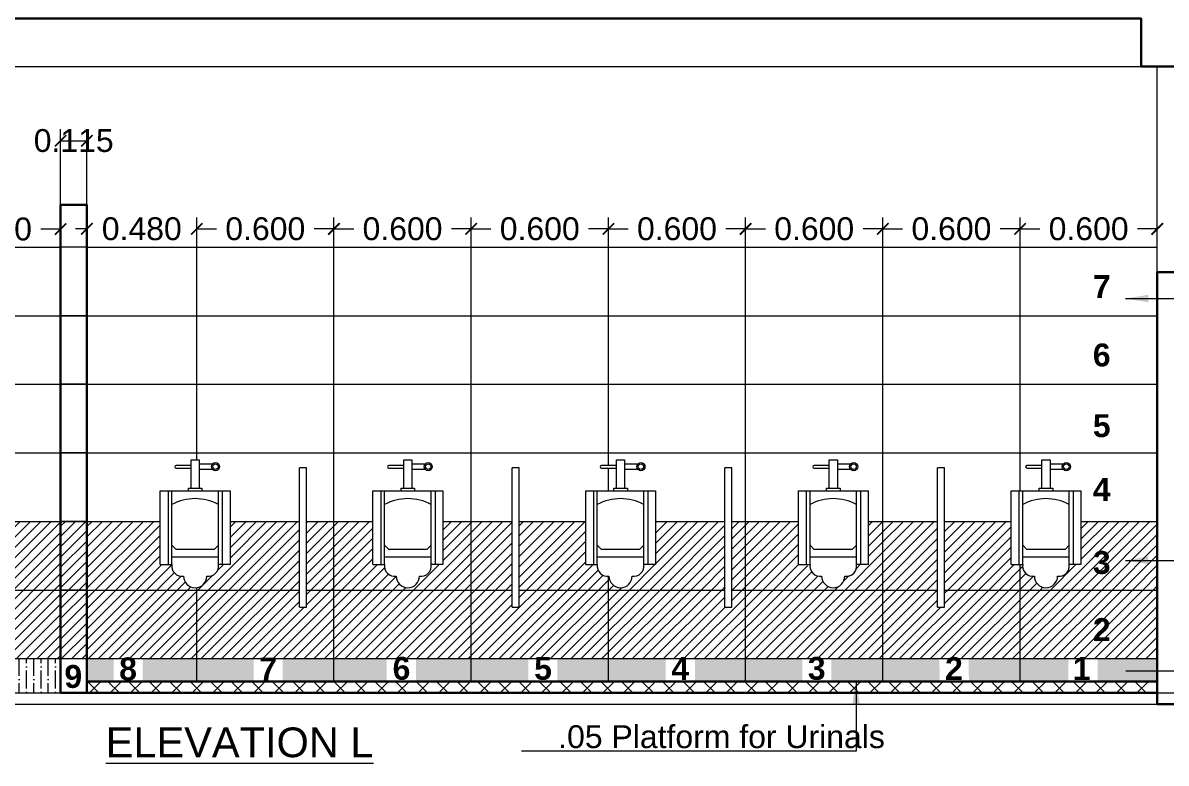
# Model space of a CAD drawing. Header units: millimetres. Extents: x 2733 to 5909, y 1038 to 2089.
# Drawn here: x 2846.129 to 2851.128, y 1041.555 to 1044.794 of the extents above; entities that cross this region are included whole.
import ezdxf

# ---------------------------------------------------------------- set-up
doc = ezdxf.new("R2010")
doc.units = ezdxf.units.MM
doc.header["$PDMODE"] = 35
doc.layers.get('0').update_dxf_attribs({"lineweight": 20})
doc.layers.get('Defpoints').update_dxf_attribs({"lineweight": 15})
for name, color, linetype, lineweight in [('beam', 43, 'Continuous', 20), ('CUBICAL TOILET', 5, 'Continuous', 15), ('DIM', 6, 'Continuous', 18), ('dim.1', 6, 'Continuous', 18), ('Fixture', 44, 'Continuous', 13), ('FLOOR FINISH', 10, 'Continuous', 15), ('Hatch', 43, 'Continuous', 13), ('rcc', 5, 'Continuous', 30), ('TEXT', 7, 'Continuous', 15), ('TILE HATCH-2', 123, 'Continuous', 9), ('Tiles', 91, 'Continuous', 9), ('Tiles-Text', 230, 'Continuous', 18), ('Wall', 7, 'Continuous', 30)]:
    doc.layers.add(name, color=color, linetype=linetype, lineweight=lineweight)
doc.styles.add('ATTR', font='romans.shx', dxfattribs={"width": 0.8, "height": 0.7})
doc.styles.add('dim-stylus bt', font='arial.ttf')
doc.styles.add('L120', font='arial.ttf', dxfattribs={"height": 0.6})
doc.styles.add('Tabrej', font='arial.ttf')
doc.dimstyles.new('DIMEN', dxfattribs={"dimtxt": 0.3, "dimasz": 0.25, "dimexe": 0.18, "dimexo": 0.0625, "dimgap": 0.09, "dimtad": 0, "dimdec": 3, "dimzin": 0, "dimdsep": 46, "dimtxsty": 'Tabrej', "dimcen": 0, "dimclrd": 256, "dimclre": 256, "dimclrt": 7, "dimadec": 0, "dimazin": 0, "dimtfac": 1, "dimtdec": 3, "dimtofl": 0, "dimtmove": 0, "dimatfit": 1, "dimfxl": 0, "dimtolj": 1, "dimtzin": 0, "dimlwd": -1, "dimlwe": -1, "dimarcsym": 0})
doc.dimstyles.new('Tabrej', dxfattribs={"dimtxt": 4, "dimasz": 0.45, "dimexe": 0.18, "dimexo": 0.0625, "dimgap": 0.09, "dimtad": 0, "dimdec": 3, "dimzin": 0, "dimdsep": 46, "dimtxsty": 'Tabrej', "dimcen": 0, "dimclrd": 256, "dimclre": 256, "dimclrt": 7, "dimaunit": 1, "dimadec": 3, "dimazin": 0, "dimtfac": 1, "dimtdec": 3, "dimtofl": 0, "dimtmove": 0, "dimatfit": 3, "dimfxl": 0, "dimtolj": 1, "dimtzin": 0, "dimlwd": -1, "dimlwe": -1, "dimarcsym": 0})
pattern_1 = [(90, (120.439148, -9.75), (-0.03175, 0.0555625), [0.079375, -0.015875, 0, -0.015875])]

# ---------------------------------------------------------------- blocks, each defined once
blk = doc.blocks.new('_ArchTick')
at = {"color": 0, "const_width": 0.15}
blk.add_lwpolyline([(-0.5, -0.5), (0.5, 0.5)], dxfattribs=at)
blk = doc.blocks.new('*D437')
at = {"layer": 'Defpoints', "color": 0, "lineweight": 15, "transparency": 16777216}
for p in [(2846.2938, 1043.8914), (2845.6938, 1043.8175), (2846.2938, 1043.8125)]:
    blk.add_point(p, dxfattribs=at)
at = {"layer": 'DIM', "transparency": 16777216}
for p, q in [((2845.6938, 1043.819), (2845.6938, 1043.9414)), ((2846.2938, 1043.814), (2846.2938, 1043.9414)), ((2845.6938, 1043.8914), (2845.7802, 1043.8914)), ((2846.2938, 1043.8914), (2846.2074, 1043.8914))]:
    blk.add_line(p, q, dxfattribs=at)
at = {"layer": 'DIM', "transparency": 16777216, "xscale": 0.05, "yscale": 0.05, "zscale": 0.05, "rotation": 180}
blk.add_blockref('_ArchTick', (2845.6938, 1043.8914), dxfattribs=at)
at = {"layer": 'DIM', "transparency": 16777216, "xscale": 0.05, "yscale": 0.05, "zscale": 0.05}
blk.add_blockref('_ArchTick', (2846.2938, 1043.8914), dxfattribs=at)
at = {"layer": 'DIM', "color": 7, "transparency": 16777216, "insert": (2845.9938, 1043.8914), "char_height": 0.1, "attachment_point": 5, "style": 'Tabrej'}
blk.add_mtext('\\A1;0.600', dxfattribs=at)
blk = doc.blocks.new('*D438')
at = {"layer": 'Defpoints', "color": 0, "lineweight": 15, "transparency": 16777216}
for p in [(2847.489, 1043.8924), (2846.889, 1043.8185), (2847.489, 1043.8135)]:
    blk.add_point(p, dxfattribs=at)
at = {"layer": 'DIM', "transparency": 16777216}
for p, q in [((2846.889, 1043.82), (2846.889, 1043.9424)), ((2847.489, 1043.815), (2847.489, 1043.9424)), ((2846.889, 1043.8924), (2846.9754, 1043.8924)), ((2847.489, 1043.8924), (2847.4025, 1043.8924))]:
    blk.add_line(p, q, dxfattribs=at)
at = {"layer": 'DIM', "transparency": 16777216, "xscale": 0.05, "yscale": 0.05, "zscale": 0.05, "rotation": 180}
blk.add_blockref('_ArchTick', (2846.889, 1043.8924), dxfattribs=at)
at = {"layer": 'DIM', "transparency": 16777216, "xscale": 0.05, "yscale": 0.05, "zscale": 0.05}
blk.add_blockref('_ArchTick', (2847.489, 1043.8924), dxfattribs=at)
at = {"layer": 'DIM', "color": 7, "transparency": 16777216, "insert": (2847.189, 1043.8924), "char_height": 0.1, "attachment_point": 5, "style": 'Tabrej'}
blk.add_mtext('\\A1;0.600', dxfattribs=at)
blk = doc.blocks.new('*D440')
at = {"layer": 'Defpoints', "color": 0, "lineweight": 15, "transparency": 16777216}
for p in [(2846.889, 1043.8924), (2846.4088, 1043.8125), (2846.889, 1043.8135)]:
    blk.add_point(p, dxfattribs=at)
at = {"layer": 'DIM', "transparency": 16777216}
for p, q in [((2846.4088, 1043.814), (2846.4088, 1043.9424)), ((2846.889, 1043.815), (2846.889, 1043.9424)), ((2846.4088, 1043.8924), (2846.3588, 1043.8924)), ((2846.889, 1043.8924), (2846.939, 1043.8924))]:
    blk.add_line(p, q, dxfattribs=at)
at = {"layer": 'DIM', "transparency": 16777216, "xscale": 0.05, "yscale": 0.05, "zscale": 0.05}
blk.add_blockref('_ArchTick', (2846.4088, 1043.8924), dxfattribs=at)
at = {"layer": 'DIM', "transparency": 16777216, "xscale": 0.05, "yscale": 0.05, "zscale": 0.05, "rotation": 180}
blk.add_blockref('_ArchTick', (2846.889, 1043.8924), dxfattribs=at)
at = {"layer": 'DIM', "color": 7, "transparency": 16777216, "insert": (2846.6489, 1043.8924), "char_height": 0.1, "attachment_point": 5, "style": 'Tabrej'}
blk.add_mtext('\\A1;0.480', dxfattribs=at)
blk = doc.blocks.new('*D434')
at = {"layer": 'Defpoints', "color": 0, "lineweight": 15, "transparency": 16777216}
for p in [(2848.689, 1043.8924), (2848.089, 1043.8185), (2848.689, 1043.8135)]:
    blk.add_point(p, dxfattribs=at)
at = {"layer": 'DIM', "transparency": 16777216}
for p, q in [((2848.089, 1043.82), (2848.089, 1043.9424)), ((2848.689, 1043.815), (2848.689, 1043.9424)), ((2848.089, 1043.8924), (2848.1754, 1043.8924)), ((2848.689, 1043.8924), (2848.6025, 1043.8924))]:
    blk.add_line(p, q, dxfattribs=at)
at = {"layer": 'DIM', "transparency": 16777216, "xscale": 0.05, "yscale": 0.05, "zscale": 0.05, "rotation": 180}
blk.add_blockref('_ArchTick', (2848.089, 1043.8924), dxfattribs=at)
at = {"layer": 'DIM', "transparency": 16777216, "xscale": 0.05, "yscale": 0.05, "zscale": 0.05}
blk.add_blockref('_ArchTick', (2848.689, 1043.8924), dxfattribs=at)
at = {"layer": 'DIM', "color": 7, "transparency": 16777216, "insert": (2848.389, 1043.8924), "char_height": 0.1, "attachment_point": 5, "style": 'Tabrej'}
blk.add_mtext('\\A1;0.600', dxfattribs=at)
blk = doc.blocks.new('*D435')
at = {"layer": 'Defpoints', "color": 0, "lineweight": 15, "transparency": 16777216}
for p in [(2848.089, 1043.8924), (2847.489, 1043.8185), (2848.089, 1043.8135)]:
    blk.add_point(p, dxfattribs=at)
at = {"layer": 'DIM', "transparency": 16777216}
for p, q in [((2847.489, 1043.82), (2847.489, 1043.9424)), ((2848.089, 1043.815), (2848.089, 1043.9424)), ((2847.489, 1043.8924), (2847.5754, 1043.8924)), ((2848.089, 1043.8924), (2848.0025, 1043.8924))]:
    blk.add_line(p, q, dxfattribs=at)
at = {"layer": 'DIM', "transparency": 16777216, "xscale": 0.05, "yscale": 0.05, "zscale": 0.05, "rotation": 180}
blk.add_blockref('_ArchTick', (2847.489, 1043.8924), dxfattribs=at)
at = {"layer": 'DIM', "transparency": 16777216, "xscale": 0.05, "yscale": 0.05, "zscale": 0.05}
blk.add_blockref('_ArchTick', (2848.089, 1043.8924), dxfattribs=at)
at = {"layer": 'DIM', "color": 7, "transparency": 16777216, "insert": (2847.789, 1043.8924), "char_height": 0.1, "attachment_point": 5, "style": 'Tabrej'}
blk.add_mtext('\\A1;0.600', dxfattribs=at)
blk = doc.blocks.new('*D441')
at = {"layer": 'Defpoints', "color": 0, "lineweight": 15, "transparency": 16777216}
for p in [(2849.889, 1043.8924), (2849.289, 1043.8185), (2849.889, 1043.8135)]:
    blk.add_point(p, dxfattribs=at)
at = {"layer": 'DIM', "transparency": 16777216}
for p, q in [((2849.289, 1043.82), (2849.289, 1043.9424)), ((2849.889, 1043.815), (2849.889, 1043.9424)), ((2849.289, 1043.8924), (2849.3754, 1043.8924)), ((2849.889, 1043.8924), (2849.8025, 1043.8924))]:
    blk.add_line(p, q, dxfattribs=at)
at = {"layer": 'DIM', "transparency": 16777216, "xscale": 0.05, "yscale": 0.05, "zscale": 0.05, "rotation": 180}
blk.add_blockref('_ArchTick', (2849.289, 1043.8924), dxfattribs=at)
at = {"layer": 'DIM', "transparency": 16777216, "xscale": 0.05, "yscale": 0.05, "zscale": 0.05}
blk.add_blockref('_ArchTick', (2849.889, 1043.8924), dxfattribs=at)
at = {"layer": 'DIM', "color": 7, "transparency": 16777216, "insert": (2849.589, 1043.8924), "char_height": 0.1, "attachment_point": 5, "style": 'Tabrej'}
blk.add_mtext('\\A1;0.600', dxfattribs=at)
blk = doc.blocks.new('*D442')
at = {"layer": 'Defpoints', "color": 0, "lineweight": 15, "transparency": 16777216}
for p in [(2849.289, 1043.8924), (2848.689, 1043.8185), (2849.289, 1043.8135)]:
    blk.add_point(p, dxfattribs=at)
at = {"layer": 'DIM', "transparency": 16777216}
for p, q in [((2848.689, 1043.82), (2848.689, 1043.9424)), ((2849.289, 1043.815), (2849.289, 1043.9424)), ((2848.689, 1043.8924), (2848.7754, 1043.8924)), ((2849.289, 1043.8924), (2849.2025, 1043.8924))]:
    blk.add_line(p, q, dxfattribs=at)
at = {"layer": 'DIM', "transparency": 16777216, "xscale": 0.05, "yscale": 0.05, "zscale": 0.05, "rotation": 180}
blk.add_blockref('_ArchTick', (2848.689, 1043.8924), dxfattribs=at)
at = {"layer": 'DIM', "transparency": 16777216, "xscale": 0.05, "yscale": 0.05, "zscale": 0.05}
blk.add_blockref('_ArchTick', (2849.289, 1043.8924), dxfattribs=at)
at = {"layer": 'DIM', "color": 7, "transparency": 16777216, "insert": (2848.989, 1043.8924), "char_height": 0.1, "attachment_point": 5, "style": 'Tabrej'}
blk.add_mtext('\\A1;0.600', dxfattribs=at)
blk = doc.blocks.new('*D443')
at = {"layer": 'Defpoints', "color": 0, "lineweight": 15, "transparency": 16777216}
for p in [(2851.089, 1043.8924), (2850.489, 1043.8185), (2851.089, 1043.8135)]:
    blk.add_point(p, dxfattribs=at)
at = {"layer": 'DIM', "transparency": 16777216}
for p, q in [((2850.489, 1043.82), (2850.489, 1043.9424)), ((2851.089, 1043.815), (2851.089, 1043.9424)), ((2850.489, 1043.8924), (2850.5754, 1043.8924)), ((2851.089, 1043.8924), (2851.0025, 1043.8924))]:
    blk.add_line(p, q, dxfattribs=at)
at = {"layer": 'DIM', "transparency": 16777216, "xscale": 0.05, "yscale": 0.05, "zscale": 0.05, "rotation": 180}
blk.add_blockref('_ArchTick', (2850.489, 1043.8924), dxfattribs=at)
at = {"layer": 'DIM', "transparency": 16777216, "xscale": 0.05, "yscale": 0.05, "zscale": 0.05}
blk.add_blockref('_ArchTick', (2851.089, 1043.8924), dxfattribs=at)
at = {"layer": 'DIM', "color": 7, "transparency": 16777216, "insert": (2850.789, 1043.8924), "char_height": 0.1, "attachment_point": 5, "style": 'Tabrej'}
blk.add_mtext('\\A1;0.600', dxfattribs=at)
blk = doc.blocks.new('*D444')
at = {"layer": 'Defpoints', "color": 0, "lineweight": 15, "transparency": 16777216}
for p in [(2850.489, 1043.8924), (2849.889, 1043.8185), (2850.489, 1043.8135)]:
    blk.add_point(p, dxfattribs=at)
at = {"layer": 'DIM', "transparency": 16777216}
for p, q in [((2849.889, 1043.82), (2849.889, 1043.9424)), ((2850.489, 1043.815), (2850.489, 1043.9424)), ((2849.889, 1043.8924), (2849.9754, 1043.8924)), ((2850.489, 1043.8924), (2850.4025, 1043.8924))]:
    blk.add_line(p, q, dxfattribs=at)
at = {"layer": 'DIM', "transparency": 16777216, "xscale": 0.05, "yscale": 0.05, "zscale": 0.05, "rotation": 180}
blk.add_blockref('_ArchTick', (2849.889, 1043.8924), dxfattribs=at)
at = {"layer": 'DIM', "transparency": 16777216, "xscale": 0.05, "yscale": 0.05, "zscale": 0.05}
blk.add_blockref('_ArchTick', (2850.489, 1043.8924), dxfattribs=at)
at = {"layer": 'DIM', "color": 7, "transparency": 16777216, "insert": (2850.189, 1043.8924), "char_height": 0.1, "attachment_point": 5, "style": 'Tabrej'}
blk.add_mtext('\\A1;0.600', dxfattribs=at)
blk = doc.blocks.new('*D507')
at = {"layer": 'Defpoints', "color": 0, "lineweight": 15, "transparency": 16777216}
for p in [(2846.4088, 1044.2783), (2846.2938, 1043.996), (2846.4088, 1043.996)]:
    blk.add_point(p, dxfattribs=at)
at = {"layer": 'DIM', "transparency": 16777216}
for p, q in [((2846.2938, 1043.9975), (2846.2938, 1044.3283)), ((2846.4088, 1043.9975), (2846.4088, 1044.3283)), ((2846.2938, 1044.2783), (2846.4088, 1044.2783))]:
    blk.add_line(p, q, dxfattribs=at)
at = {"layer": 'DIM', "transparency": 16777216, "xscale": 0.05, "yscale": 0.05, "zscale": 0.05, "rotation": 180}
blk.add_blockref('_ArchTick', (2846.2938, 1044.2783), dxfattribs=at)
at = {"layer": 'DIM', "transparency": 16777216, "xscale": 0.05, "yscale": 0.05, "zscale": 0.05}
blk.add_blockref('_ArchTick', (2846.4088, 1044.2783), dxfattribs=at)
at = {"layer": 'DIM', "color": 7, "transparency": 16777216, "insert": (2846.3513, 1044.2783), "char_height": 0.1, "attachment_point": 5, "style": 'Tabrej'}
blk.add_mtext('\\A1;0.115', dxfattribs=at)
blk = doc.blocks.new('Urinal Toilet 2 EV')
for p, q in [((-1.05, 33), (1.05, 33)), ((-1.05, 25.7), (-1.05, 33)), ((1.05, 33), (1.05, 25.7)), ((-1.05, 31.6), (-4.9, 31.6)), ((-4.9, 30.9), (-1.05, 30.9)), ((1.05, 31.95), (4.483, 31.95)), ((4.472, 30.55), (1.05, 30.55)), ((-7, 25), (-7, 6)), ((-6, 6), (-6, 25)), ((-1.75, 25), (-1.75, 25.7)), ((-1.75, 25.7), (1.75, 25.7)), ((1.75, 25.7), (1.75, 25)), ((6, 6), (6, 25)), ((7, 25), (7, 6)), ((-6, 11), (-5, 10)), ((-5, 10), (5, 10)), ((5, 10), (6, 11)), ((-9, 6), (-6, 6)), ((-6, 8), (6, 8)), ((9, 6), (6, 6))]:
    blk.add_line(p, q)
blk.add_lwpolyline([(-9, 6), (-9, 25), (9, 25), (9, 6)])
for radius in [1.05, 0.7]:
    blk.add_circle((5.25, 31.25), radius)
for centre, radius, start, end in [((-4.9, 31.25), 0.35, 90, 270), ((0, 10.25), 12.75, 61.92752, 118.0725), ((-3.417, 5.583), 2.617, 170.8376, 279.1623), ((3.417, 5.583), 2.617, 260.8377, 9.16235), ((0, 3), 3, 180, 0)]:
    blk.add_arc(centre, radius, start, end)
at = {"style": 'ATTR', "width": 0.8, "flags": 9}
blk.add_attdef('ESTCODE', (0, 0), '', height=0.000000825, dxfattribs=at)
blk = doc.blocks.new('bdgbg')
at = {"layer": 'CUBICAL TOILET', "ltscale": 0.05}
for p, q in [((2847.3688, 1042.8474), (2847.3388, 1042.8474)), ((2848.2988, 1042.8474), (2848.2688, 1042.8474)), ((2849.2288, 1042.8474), (2849.1988, 1042.8474)), ((2850.1588, 1042.8477), (2850.1288, 1042.8477)), ((2847.3388, 1042.237), (2847.3688, 1042.237)), ((2848.2688, 1042.237), (2848.2988, 1042.237)), ((2849.1988, 1042.237), (2849.2288, 1042.237)), ((2850.1288, 1042.2373), (2850.1588, 1042.2373))]:
    blk.add_line(p, q, dxfattribs=at)
for points in [[(2847.3388, 1042.237), (2847.3388, 1042.8474)], [(2847.3688, 1042.237), (2847.3688, 1042.8474)], [(2848.2688, 1042.237), (2848.2688, 1042.8474)], [(2848.2988, 1042.237), (2848.2988, 1042.8474)], [(2849.1988, 1042.237), (2849.1988, 1042.8474)], [(2849.2288, 1042.237), (2849.2288, 1042.8474)], [(2850.1288, 1042.2373), (2850.1288, 1042.8477)], [(2850.1588, 1042.2373), (2850.1588, 1042.8477)]]:
    blk.add_lwpolyline(points, dxfattribs=at)
at = {"layer": 'Fixture', "xscale": 0.01694444444365217, "yscale": 0.01694444444365217, "zscale": 0.01694444444365217}
for p in [(2846.8824, 1042.3225), (2847.8124, 1042.3225), (2848.7424, 1042.3225), (2849.6724, 1042.3225), (2850.6024, 1042.3225)]:
    blk.add_blockref('Urinal Toilet 2 EV', p, dxfattribs=at)

msp = doc.modelspace()

# ---------------------------------------------------------------- hatches: boundary and pattern name
at = {"layer": 'Hatch', "lineweight": 15}
h = msp.add_hatch(dxfattribs=at)
h.set_pattern_fill('ANSI36', color=256, scale=0.01, angle=45, style=0)
h.set_pattern_definition(pattern_1)
h.paths.add_polyline_path([(2843.2938, 1042.0125), (2843.089, 1042.0125), (2843.089, 1041.8625), (2843.2938, 1041.8625)])
h.paths.add_polyline_path([(2843.8938, 1042.0125), (2843.2938, 1042.0125), (2843.2938, 1041.8625), (2843.8938, 1041.8625)])
h.paths.add_polyline_path([(2844.4938, 1042.0125), (2843.8938, 1042.0125), (2843.8938, 1041.8625), (2844.4938, 1041.8625)])
h.paths.add_polyline_path([(2845.0938, 1042.0125), (2844.4938, 1042.0125), (2844.4938, 1041.8625), (2845.0938, 1041.8625)])
h.paths.add_polyline_path([(2845.6938, 1042.0125), (2845.0938, 1042.0125), (2845.0938, 1041.8625), (2845.6938, 1041.8625)])
h.paths.add_polyline_path([(2846.2938, 1042.0125), (2845.6938, 1042.0125), (2845.6938, 1041.8625), (2846.2938, 1041.8625)])
h.paths.add_polyline_path([(2843.5463, 1041.8296), (2843.7517, 1041.8296), (2843.7517, 1042.0357), (2843.5463, 1042.0357)], flags=9)
h.paths.add_polyline_path([(2844.1203, 1041.8288), (2844.3257, 1041.8288), (2844.3257, 1042.0348), (2844.1203, 1042.0348)], flags=9)
h.paths.add_polyline_path([(2844.7032, 1041.8288), (2844.9085, 1041.8288), (2844.9085, 1042.0348), (2844.7032, 1042.0348)], flags=9)
h.paths.add_polyline_path([(2845.295, 1041.8296), (2845.5004, 1041.8296), (2845.5004, 1042.0357), (2845.295, 1042.0357)], flags=9)
h.paths.add_polyline_path([(2845.9423, 1041.8296), (2846.0699, 1041.8296), (2846.0699, 1042.0357), (2845.9423, 1042.0357)], flags=9)
h = msp.add_hatch(dxfattribs=at)
h.set_pattern_fill('ANSI36', color=256, scale=0.01, angle=45, style=0)
h.set_pattern_definition(pattern_1)
h.paths.add_polyline_path([(2851.089, 1042.0125), (2850.489, 1042.0125), (2850.489, 1041.9125), (2851.089, 1041.9125)])
h.paths.add_polyline_path([(2850.489, 1042.0125), (2849.889, 1042.0125), (2849.889, 1041.9125), (2850.489, 1041.9125)])
h.paths.add_polyline_path([(2849.889, 1042.0125), (2849.289, 1042.0125), (2849.289, 1041.9125), (2849.889, 1041.9125)])
h.paths.add_polyline_path([(2849.289, 1042.0125), (2848.689, 1042.0125), (2848.689, 1041.9125), (2849.289, 1041.9125)])
h.paths.add_polyline_path([(2848.689, 1042.0125), (2848.089, 1042.0125), (2848.089, 1041.9125), (2848.689, 1041.9125)])
h.paths.add_polyline_path([(2848.089, 1042.0125), (2847.489, 1042.0125), (2847.489, 1041.9125), (2848.089, 1041.9125)])
h.paths.add_polyline_path([(2847.489, 1042.0125), (2846.889, 1042.0125), (2846.889, 1041.9125), (2847.489, 1041.9125)])
h.paths.add_polyline_path([(2846.889, 1042.0125), (2846.4088, 1042.0125), (2846.4088, 1041.9125), (2846.889, 1041.9125)])
h.paths.add_polyline_path([(2850.7001, 1041.9125), (2850.8278, 1041.9125), (2850.8278, 1042.0125), (2850.7001, 1042.0125)], flags=17)
h.paths.add_polyline_path([(2850.1379, 1041.9125), (2850.2656, 1041.9125), (2850.2639, 1042.0125), (2850.1362, 1042.0125)], flags=17)
h.paths.add_polyline_path([(2849.5365, 1041.9125), (2849.6642, 1041.9125), (2849.6642, 1042.0125), (2849.5365, 1042.0125)], flags=17)
h.paths.add_polyline_path([(2848.9397, 1041.9125), (2849.0674, 1041.9125), (2849.0674, 1042.0125), (2848.9397, 1042.0125)], flags=17)
h.paths.add_polyline_path([(2848.3384, 1041.9125), (2848.4661, 1041.9125), (2848.4661, 1042.0125), (2848.3384, 1042.0125)], flags=17)
h.paths.add_polyline_path([(2847.7201, 1041.9125), (2847.8478, 1041.9125), (2847.8478, 1042.0125), (2847.7201, 1042.0125)], flags=17)
h.paths.add_polyline_path([(2847.1376, 1041.9125), (2847.2653, 1041.9125), (2847.2653, 1042.0125), (2847.1376, 1042.0125)], flags=17)
h.paths.add_polyline_path([(2846.5253, 1041.9125), (2846.653, 1041.9125), (2846.653, 1042.0125), (2846.5253, 1042.0125)], flags=17)
at = {"layer": 'Hatch'}
h = msp.add_hatch(dxfattribs=at)
h.set_pattern_fill('ANSI37', color=256, scale=0.02, style=0)
h.set_pattern_definition([(45, (120.43915, -9.75), (-0.0449012806, 0.0449012806), []), (135, (120.43915, -9.75), (-0.0449012806, -0.0449012806), [])])
h.paths.add_polyline_path([(2851.089, 1041.9125), (2846.4088, 1041.9125), (2846.4088, 1041.8625), (2851.089, 1041.8625)])
at = {"layer": 'TILE HATCH-2'}
h = msp.add_hatch(dxfattribs=at)
h.set_pattern_fill('ANSI31', color=256, scale=0.01, style=0)
h.paths.add_polyline_path([(2843.319, 1042.3125), (2843.089, 1042.3125), (2843.089, 1042.0125), (2843.319, 1042.0125)])
h.paths.add_polyline_path([(2843.319, 1042.6125), (2843.089, 1042.6125), (2843.089, 1042.3125), (2843.319, 1042.3125)])
h.paths.add_polyline_path([(2843.8938, 1042.6125), (2843.319, 1042.6125), (2843.319, 1042.3125), (2843.8938, 1042.3125)])
h.paths.add_polyline_path([(2843.8938, 1042.3125), (2843.319, 1042.3125), (2843.319, 1042.0125), (2843.8938, 1042.0125)])
h.paths.add_polyline_path([(2844.4938, 1042.3125), (2843.8938, 1042.3125), (2843.8938, 1042.0125), (2844.4938, 1042.0125)])
h.paths.add_polyline_path([(2844.4938, 1042.6125), (2843.8938, 1042.6125), (2843.8938, 1042.3125), (2844.4938, 1042.3125)])
h.paths.add_polyline_path([(2845.0938, 1042.6125), (2844.4938, 1042.6125), (2844.4938, 1042.3125), (2845.0938, 1042.3125)])
h.paths.add_polyline_path([(2845.0938, 1042.3125), (2844.4938, 1042.3125), (2844.4938, 1042.0125), (2845.0938, 1042.0125)])
h.paths.add_polyline_path([(2845.6938, 1042.3125), (2845.0938, 1042.3125), (2845.0938, 1042.0125), (2845.6938, 1042.0125)])
h.paths.add_polyline_path([(2845.6938, 1042.6125), (2845.0938, 1042.6125), (2845.0938, 1042.3125), (2845.6938, 1042.3125)])
h.paths.add_polyline_path([(2846.2938, 1042.6125), (2845.6938, 1042.6125), (2845.6938, 1042.3125), (2846.2938, 1042.3125)])
h.paths.add_polyline_path([(2846.2938, 1042.3125), (2845.6938, 1042.3125), (2845.6938, 1042.0125), (2846.2938, 1042.0125)])
h.paths.add_polyline_path([(2846.889, 1042.3125), (2846.4088, 1042.3125), (2846.4088, 1042.0125), (2846.889, 1042.0125)])
h.paths.add_polyline_path([(2846.8316, 1042.3733, -0.511356), (2846.7808, 1042.4242), (2846.7299, 1042.4242), (2846.7299, 1042.6125), (2846.4088, 1042.6125), (2846.4088, 1042.3125), (2846.889, 1042.3125), (2846.889, 1042.3229, -0.45255)])
h.paths.add_polyline_path([(2847.3388, 1042.6125), (2847.0349, 1042.6125), (2847.0349, 1042.4242), (2846.9841, 1042.4242, -0.511356), (2846.9333, 1042.3733, -0.376893), (2846.889, 1042.3229), (2846.889, 1042.3125), (2847.3388, 1042.3125)])
h.paths.add_polyline_path([(2847.3388, 1042.3125), (2846.889, 1042.3125), (2846.889, 1042.0125), (2847.489, 1042.0125), (2847.489, 1042.3125), (2847.3688, 1042.3125), (2847.3688, 1042.237), (2847.3388, 1042.237)])
h.paths.add_polyline_path([(2848.089, 1042.3125), (2847.489, 1042.3125), (2847.489, 1042.0125), (2848.089, 1042.0125)])
h.paths.add_polyline_path([(2847.7108, 1042.4242), (2847.6599, 1042.4242), (2847.6599, 1042.6125), (2847.489, 1042.6125), (2847.489, 1042.3125), (2848.089, 1042.3125), (2848.089, 1042.6125), (2847.9649, 1042.6125), (2847.9649, 1042.4242), (2847.9141, 1042.4242, -0.511356), (2847.8633, 1042.3733, -1.000007), (2847.7616, 1042.3733, -0.511356)])
h.paths.add_polyline_path([(2847.489, 1042.6125), (2847.3688, 1042.6125), (2847.3688, 1042.3125), (2847.489, 1042.3125)])
h.paths.add_polyline_path([(2848.2688, 1042.6125), (2848.089, 1042.6125), (2848.089, 1042.3125), (2848.2688, 1042.3125)])
h.paths.add_polyline_path([(2848.2688, 1042.3125), (2848.089, 1042.3125), (2848.089, 1042.0125), (2848.689, 1042.0125), (2848.689, 1042.3125), (2848.2988, 1042.3125), (2848.2988, 1042.237), (2848.2688, 1042.237)])
h.paths.add_polyline_path([(2848.6408, 1042.4242), (2848.5899, 1042.4242), (2848.5899, 1042.6125), (2848.2988, 1042.6125), (2848.2988, 1042.3125), (2848.689, 1042.3125), (2848.689, 1042.373, -0.492678)])
h.paths.add_polyline_path([(2849.289, 1042.3125), (2849.2288, 1042.3125), (2849.2288, 1042.237), (2849.1988, 1042.237), (2849.1988, 1042.3125), (2848.689, 1042.3125), (2848.689, 1042.0125), (2849.289, 1042.0125)])
h.paths.add_polyline_path([(2849.889, 1042.3125), (2849.289, 1042.3125), (2849.289, 1042.0125), (2849.889, 1042.0125)])
h.paths.add_polyline_path([(2850.1288, 1042.3125), (2849.889, 1042.3125), (2849.889, 1042.0125), (2850.489, 1042.0125), (2850.489, 1042.3125), (2850.1588, 1042.3125), (2850.1588, 1042.2373), (2850.1288, 1042.2373)])
h.paths.add_polyline_path([(2851.089, 1042.3125), (2850.489, 1042.3125), (2850.489, 1042.0125), (2851.089, 1042.0125)])
h.paths.add_polyline_path([(2850.1288, 1042.6125), (2849.889, 1042.6125), (2849.889, 1042.3125), (2850.1288, 1042.3125)])
h.paths.add_polyline_path([(2849.5365, 1041.865), (2849.6642, 1041.865), (2849.6642, 1042.071), (2849.5365, 1042.071)], flags=9)
h.paths.add_polyline_path([(2850.1379, 1041.8641), (2850.2656, 1041.8641), (2850.2656, 1042.0702), (2850.1379, 1042.0702)], flags=9)
h.paths.add_polyline_path([(2848.9397, 1041.8641), (2849.0674, 1041.8641), (2849.0674, 1042.0702), (2848.9397, 1042.0702)], flags=9)
h.paths.add_polyline_path([(2850.7001, 1041.864), (2850.8278, 1041.864), (2850.8278, 1042.0701), (2850.7001, 1042.0701)], flags=9)
h.paths.add_polyline_path([(2850.7842, 1042.0347), (2850.9119, 1042.0347), (2850.9119, 1042.2408), (2850.7842, 1042.2408)], flags=24)
h.paths.add_polyline_path([(2850.7827, 1042.6477), (2850.9104, 1042.6477), (2850.9104, 1042.8538), (2850.7827, 1042.8538)], flags=9)
h.paths.add_polyline_path([(2850.7828, 1042.3282), (2850.9105, 1042.3282), (2850.9105, 1042.5343), (2850.7828, 1042.5343)], flags=9)
h = msp.add_hatch(dxfattribs=at)
h.set_pattern_fill('ANSI31', color=256, scale=0.01, style=0)
h.set_pattern_definition([(45, (120.12881, 0), (-0.0224506403, 0.0224506403), [])])
h.paths.add_polyline_path([(2846.4088, 1042.3125), (2846.2938, 1042.3125), (2846.2938, 1042.0125), (2846.4088, 1042.0125)])
h.paths.add_polyline_path([(2846.4088, 1042.6125), (2846.2938, 1042.6125), (2846.2938, 1042.3125), (2846.4088, 1042.3125)])
h = msp.add_hatch(dxfattribs=at)
h.set_pattern_fill('ANSI31', color=256, scale=0.01, style=0)
h.paths.add_polyline_path([(2849.1988, 1042.6125), (2848.8949, 1042.6125), (2848.8949, 1042.4242), (2848.8441, 1042.4242, -0.511311), (2848.7933, 1042.3733), (2848.7933, 1042.3733, -0.999769), (2848.6916, 1042.3733), (2848.6916, 1042.3733, -0.014855), (2848.689, 1042.373), (2848.689, 1042.3125), (2849.1988, 1042.3125)])
h = msp.add_hatch(dxfattribs=at)
h.set_pattern_fill('ANSI31', color=256, scale=0.01, style=0)
h.paths.add_polyline_path([(2849.5199, 1042.6125), (2849.289, 1042.6125), (2849.289, 1042.3125), (2849.889, 1042.3125), (2849.889, 1042.6125), (2849.8249, 1042.6125), (2849.8249, 1042.4242), (2849.7741, 1042.4242, -0.511311), (2849.7233, 1042.3733), (2849.7233, 1042.3733, -0.817255), (2849.6256, 1042.3535), (2849.6146, 1042.3728, -0.414214), (2849.5702, 1042.4171), (2849.5199, 1042.4242)])
h.paths.add_polyline_path([(2849.289, 1042.6125), (2849.2288, 1042.6125), (2849.2288, 1042.3125), (2849.289, 1042.3125)])
h = msp.add_hatch(dxfattribs=at)
h.set_pattern_fill('ANSI31', color=256, scale=0.01, style=0)
h.paths.add_polyline_path([(2850.489, 1042.4242), (2850.4499, 1042.4242), (2850.4499, 1042.6125), (2850.1588, 1042.6125), (2850.1588, 1042.3125), (2850.489, 1042.3125)])
h.paths.add_polyline_path([(2851.089, 1042.6125), (2850.7549, 1042.6125), (2850.7549, 1042.4242), (2850.7041, 1042.4242, -0.511356), (2850.6533, 1042.3733, -1.000007), (2850.5516, 1042.3733, -0.511356), (2850.5008, 1042.4242), (2850.489, 1042.4242), (2850.489, 1042.3125), (2851.089, 1042.3125)])
h.paths.add_polyline_path([(2850.7828, 1042.3282), (2850.9105, 1042.3282), (2850.9105, 1042.5343), (2850.7828, 1042.5343)], flags=24)

# ---------------------------------------------------------------- linework, layer by layer
at = {"lineweight": 15}
msp.add_line((2851.089, 1041.8625), (2851.089, 1043.8125), dxfattribs=at)
msp.add_lwpolyline([(2851.319, 1043.7025), (2851.089, 1043.7025), (2851.089, 1044.6025), (2851.319, 1044.6025)], close=True, dxfattribs=at)
at = {"layer": 'beam', "lineweight": 15}
msp.add_line((2843.159, 1044.6025), (2851.019, 1044.6025), dxfattribs=at)
at = {"layer": 'DIM', "ltscale": 0.05}
msp.add_line((2851.089, 1041.8625), (2852.3693, 1041.8625), dxfattribs=at)
at = {"layer": 'FLOOR FINISH', "lineweight": 15}
for p, q in [((2843.089, 1041.8625), (2851.089, 1041.8625)), ((2843.089, 1041.8125), (2851.089, 1041.8125))]:
    msp.add_line(p, q, dxfattribs=at)
at = {"layer": 'rcc'}
msp.add_lwpolyline([(2842.859, 1044.6025), (2843.159, 1044.6025), (2843.159, 1044.8125), (2851.019, 1044.8125), (2851.019, 1044.6025), (2851.809, 1044.6025), (2851.809, 1044.6425), (2851.849, 1044.6425), (2851.849, 1044.6025), (2851.919, 1044.6025), (2851.919, 1044.6775), (2851.319, 1044.7025), (2851.319, 1045.0625), (2851.019, 1045.0625), (2851.019, 1044.9625), (2843.159, 1044.9625), (2843.159, 1045.0625), (2842.859, 1045.0625)], close=True, dxfattribs=at)
at = {"layer": 'Tiles', "lineweight": 15}
for p, q in [((2843.089, 1043.8125), (2846.2938, 1043.8125)), ((2846.4088, 1043.8125), (2851.089, 1043.8125)), ((2846.889, 1042.8817), (2846.889, 1043.8125)), ((2847.489, 1041.9125), (2847.489, 1043.8125)), ((2848.089, 1041.9125), (2848.089, 1043.8125)), ((2848.689, 1042.8579), (2848.689, 1043.8125)), ((2849.046, 1043.8125), (2849.317, 1043.8125)), ((2849.289, 1041.9125), (2849.289, 1043.8125)), ((2849.889, 1041.9125), (2849.889, 1043.8125)), ((2850.489, 1042.7461), (2850.489, 1043.8125)), ((2843.089, 1043.5125), (2846.2938, 1043.5125)), ((2846.4088, 1043.5125), (2851.089, 1043.5125)), ((2843.089, 1043.2125), (2846.2938, 1043.2125)), ((2846.4088, 1043.2125), (2851.089, 1043.2125)), ((2843.089, 1042.9125), (2846.2938, 1042.9125)), ((2846.4088, 1042.9125), (2851.089, 1042.9125)), ((2848.689, 1042.7461), (2848.689, 1042.8461)), ((2843.089, 1042.6125), (2846.2938, 1042.6125)), ((2846.4088, 1042.6125), (2846.7299, 1042.6125)), ((2847.0349, 1042.6125), (2847.3388, 1042.6125)), ((2847.3688, 1042.6125), (2847.6599, 1042.6125)), ((2847.9649, 1042.6125), (2848.2688, 1042.6125)), ((2848.2988, 1042.6125), (2848.5899, 1042.6125)), ((2848.8949, 1042.6125), (2849.1988, 1042.6125)), ((2849.2288, 1042.6125), (2849.5199, 1042.6125)), ((2849.8249, 1042.6125), (2850.1288, 1042.6125)), ((2850.1588, 1042.6125), (2850.4499, 1042.6125)), ((2850.7549, 1042.6125), (2851.089, 1042.6125)), ((2850.489, 1041.9125), (2850.489, 1042.4242)), ((2848.689, 1041.9125), (2848.689, 1042.373)), ((2843.089, 1042.3125), (2846.2938, 1042.3125)), ((2846.4088, 1042.3125), (2847.3388, 1042.3125)), ((2846.889, 1041.9125), (2846.889, 1042.3229)), ((2847.3688, 1042.3125), (2848.2688, 1042.3125)), ((2848.2988, 1042.3125), (2849.1988, 1042.3125)), ((2849.2288, 1042.3125), (2850.1288, 1042.3125)), ((2850.1588, 1042.3125), (2851.089, 1042.3125)), ((2843.089, 1042.0125), (2846.2938, 1042.0125)), ((2846.4088, 1042.0125), (2851.089, 1042.0125))]:
    msp.add_line(p, q, dxfattribs=at)
for points in [[(2846.2938, 1043.5125), (2846.4088, 1043.5125), (2846.4088, 1043.8125), (2846.2938, 1043.8125)], [(2846.2938, 1043.2125), (2846.4088, 1043.2125), (2846.4088, 1043.5125), (2846.2938, 1043.5125)], [(2846.2938, 1042.9125), (2846.4088, 1042.9125), (2846.4088, 1043.2125), (2846.2938, 1043.2125)], [(2846.2938, 1042.6125), (2846.4088, 1042.6125), (2846.4088, 1042.9125), (2846.2938, 1042.9125)], [(2846.2938, 1042.3125), (2846.4088, 1042.3125), (2846.4088, 1042.6125), (2846.2938, 1042.6125)], [(2846.2938, 1042.0125), (2846.4088, 1042.0125), (2846.4088, 1042.3125), (2846.2938, 1042.3125)], [(2846.2938, 1042.0125), (2846.4088, 1042.0125), (2846.4088, 1041.8625), (2846.2938, 1041.8625)]]:
    msp.add_lwpolyline(points, close=True, dxfattribs=at)
at = {"layer": 'Wall'}
for points in [[(2846.2938, 1043.9975), (2846.2938, 1041.8625), (2846.4088, 1041.8625), (2846.4088, 1043.9975)], [(2851.319, 1043.7025), (2851.089, 1043.7025), (2851.089, 1041.8125), (2851.319, 1041.8125)], [(2846.4088, 1041.8625), (2851.089, 1041.8625), (2851.089, 1041.9125), (2846.4088, 1041.9125)]]:
    msp.add_lwpolyline(points, close=True, dxfattribs=at)

# ---------------------------------------------------------------- block references
at = {"lineweight": 15}
msp.add_blockref('bdgbg', (0, 0), dxfattribs=at)

# ---------------------------------------------------------------- texts
at = {"layer": 'TEXT', "insert": (2845.6331, 1041.7111), "char_height": 0.13, "attachment_point": 1, "style": 'Tabrej'}
msp.add_mtext_dynamic_manual_height_columns('\\pi0.85823;{\\LELEVATION L}', width=2.866415, gutter_width=24, heights=[0], dxfattribs=at)
at = {"layer": 'TEXT', "insert": (2849.898, 1041.7209), "char_height": 0.1, "width": 1.68823, "attachment_point": 3, "style": 'L120'}
msp.add_mtext('.05 Platform for Urinals', dxfattribs=at)
at = {"layer": 'Tiles-Text', "char_height": 0.1, "width": 0.096954, "attachment_point": 5, "style": 'dim-stylus bt'}
for s, insert in [('{\\fArial|b1|i0|c0|p34;7}', (2850.8462, 1043.6402)), ('{\\fArial|b1|i0|c0|p34;6}', (2850.8462, 1043.3402)), ('{\\fArial|b1|i0|c0|p34;5}', (2850.8462, 1043.0307)), ('{\\fArial|b1|i0|c0|p34;4}', (2850.8462, 1042.7525)), ('{\\fArial|b1|i0|c0|p34;3}', (2850.8462, 1042.4322)), ('{\\fArial|b1|i0|c0|p34;2}', (2850.8462, 1042.1395)), ('{\\fArial|b1|i0|c0|p34;8}', (2846.5889, 1041.9668)), ('{\\fArial|b1|i0|c0|p34;7}', (2847.2013, 1041.9668)), ('{\\fArial|b1|i0|c0|p34;6}', (2847.7844, 1041.9689)), ('{\\fArial|b1|i0|c0|p34;5}', (2848.4033, 1041.9689)), ('{\\fArial|b1|i0|c0|p34;4}', (2849.0033, 1041.9689)), ('{\\fArial|b1|i0|c0|p34;3}', (2849.6, 1041.9689)), ('{\\fArial|b1|i0|c0|p34;2}', (2850.2, 1041.9689)), ('{\\fArial|b1|i0|c0|p34;1}', (2850.7582, 1041.9688)), ('{\\fArial|b1|i0|c0|p34;9}', (2846.3494, 1041.9336))]:
    msp.add_mtext(s, dxfattribs=dict(at, insert=insert))

# ---------------------------------------------------------------- dimensions: what is measured, and where the dimension line sits
at = {"layer": 'DIM'}
dim = msp.add_linear_dim(base=(2846.4088, 1044.2783), p1=(2846.2938, 1043.996), p2=(2846.4088, 1043.996), dimstyle='DIMEN', override={"dimscale": 0.5, "dimtxt": 0.2, "dimasz": 0.1, "dimexe": 0.1, "dimexo": 0.003, "dimblk1": 'ArchTick', "dimblk2": 'ArchTick', "dimsah": 1}, dxfattribs=at)
dim.commit()
dim.dimension.update_dxf_attribs({"geometry": '*D507', "text_midpoint": (2846.3513, 1044.2783), "dimtype": 160})
for base, p1, p2, picture, middle in [((2846.2938, 1043.8914), (2845.6938, 1043.8175), (2846.2938, 1043.8125), '*D437', (2845.9938, 1043.8914)), ((2846.889, 1043.8924), (2846.4088, 1043.8125), (2846.889, 1043.8135), '*D440', (2846.6489, 1043.8924)), ((2847.489, 1043.8924), (2846.889, 1043.8185), (2847.489, 1043.8135), '*D438', (2847.189, 1043.8924)), ((2848.089, 1043.8924), (2847.489, 1043.8185), (2848.089, 1043.8135), '*D435', (2847.789, 1043.8924)), ((2848.689, 1043.8924), (2848.089, 1043.8185), (2848.689, 1043.8135), '*D434', (2848.389, 1043.8924)), ((2849.289, 1043.8924), (2848.689, 1043.8185), (2849.289, 1043.8135), '*D442', (2848.989, 1043.8924)), ((2849.889, 1043.8924), (2849.289, 1043.8185), (2849.889, 1043.8135), '*D441', (2849.589, 1043.8924)), ((2850.489, 1043.8924), (2849.889, 1043.8185), (2850.489, 1043.8135), '*D444', (2850.189, 1043.8924)), ((2851.089, 1043.8924), (2850.489, 1043.8185), (2851.089, 1043.8135), '*D443', (2850.789, 1043.8924))]:
    dim = msp.add_linear_dim(base=base, p1=p1, p2=p2, dimstyle='DIMEN', override={"dimscale": 0.5, "dimtxt": 0.2, "dimasz": 0.1, "dimexe": 0.1, "dimexo": 0.003, "dimblk1": 'ArchTick', "dimblk2": 'ArchTick', "dimsah": 1}, dxfattribs=at)
    dim.commit()
    dim.dimension.update_dxf_attribs({"geometry": picture, "text_midpoint": middle})

# ---------------------------------------------------------------- leaders
at = {"layer": 'dim.1', "ltscale": 0.02}
for points in [[(2850.9497, 1043.5877), (2853.0347, 1043.5877)], [(2850.9497, 1042.4423), (2852.8207, 1042.4423)], [(2850.9514, 1041.9591), (2851.2273, 1041.9591), (2851.2273, 1042.0392)], [(2849.7723, 1041.9135), (2849.7723, 1041.6071), (2848.3087, 1041.6071)]]:
    msp.add_leader(points, dimstyle='Tabrej', override={"dimasz": 0.1}, dxfattribs=at)

doc.saveas('drawing.dxf')
